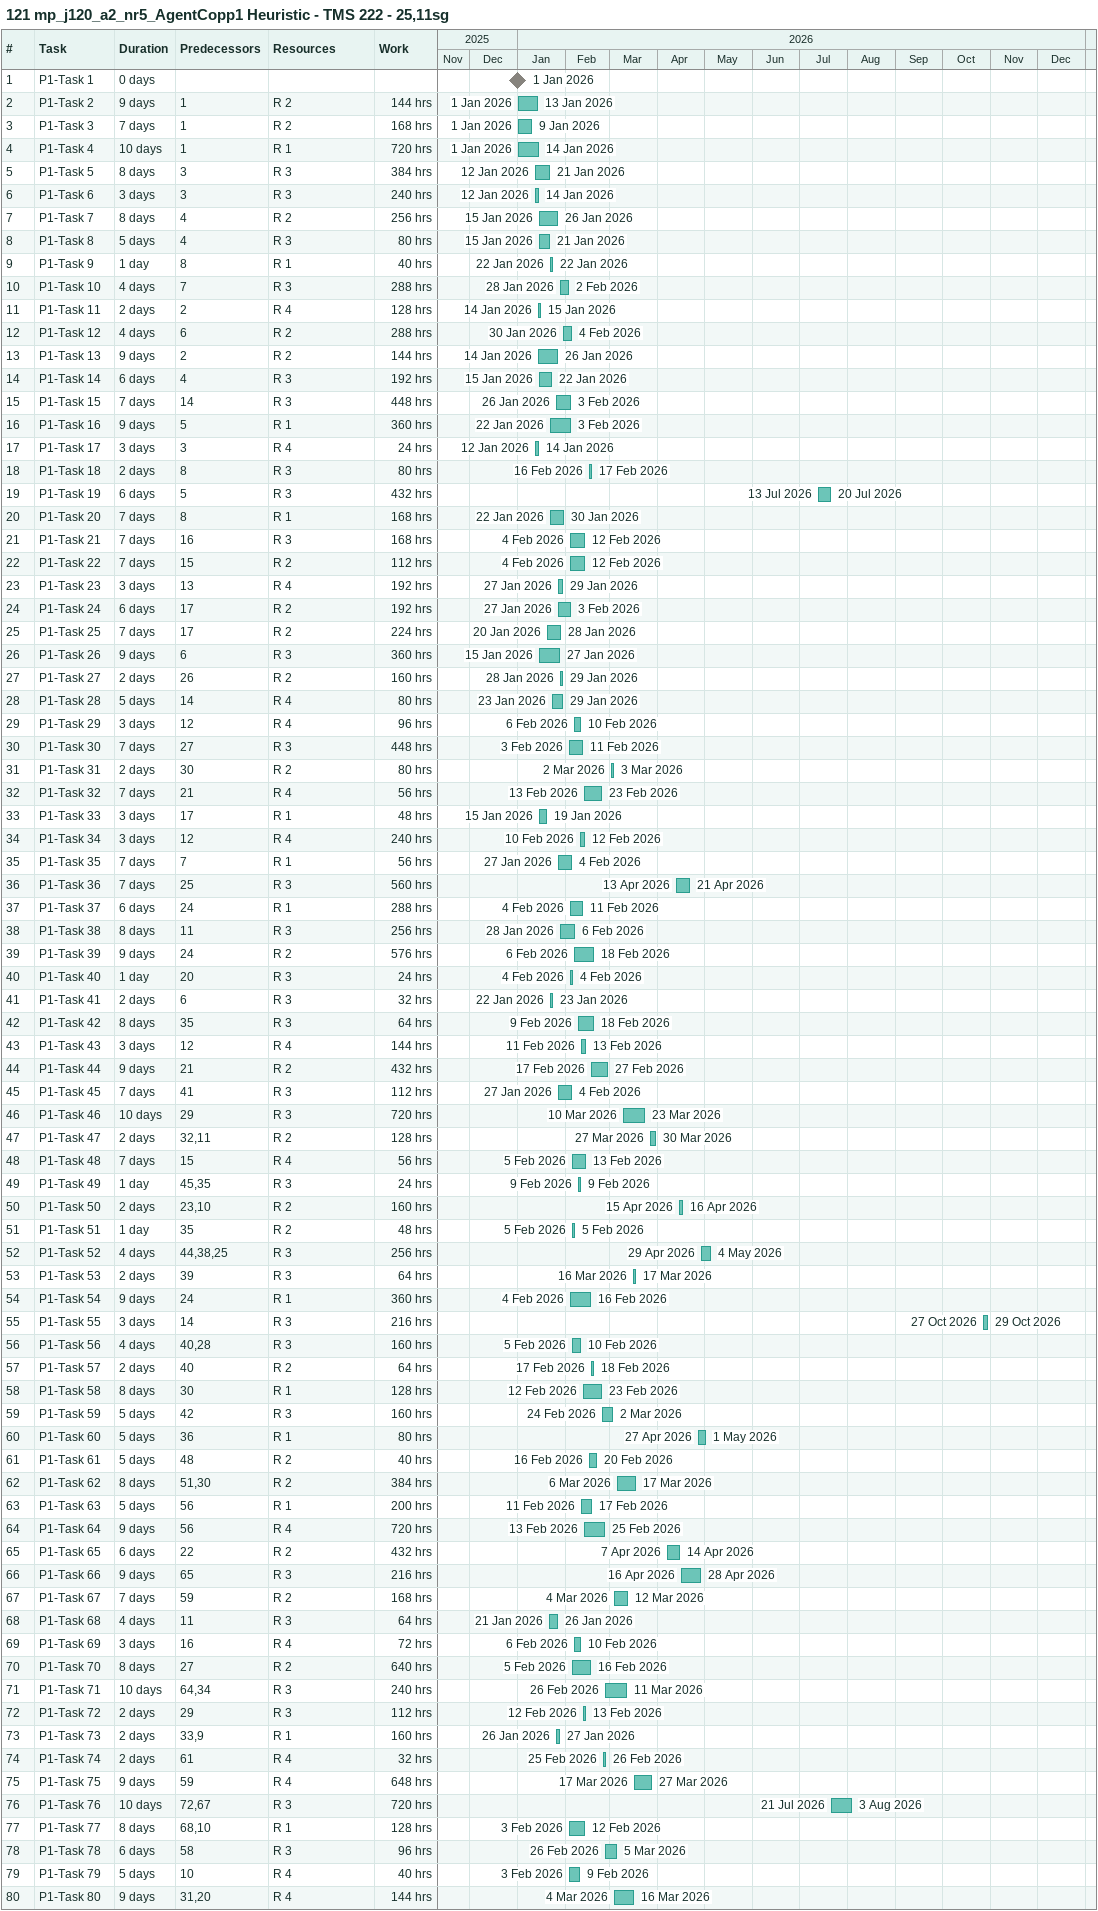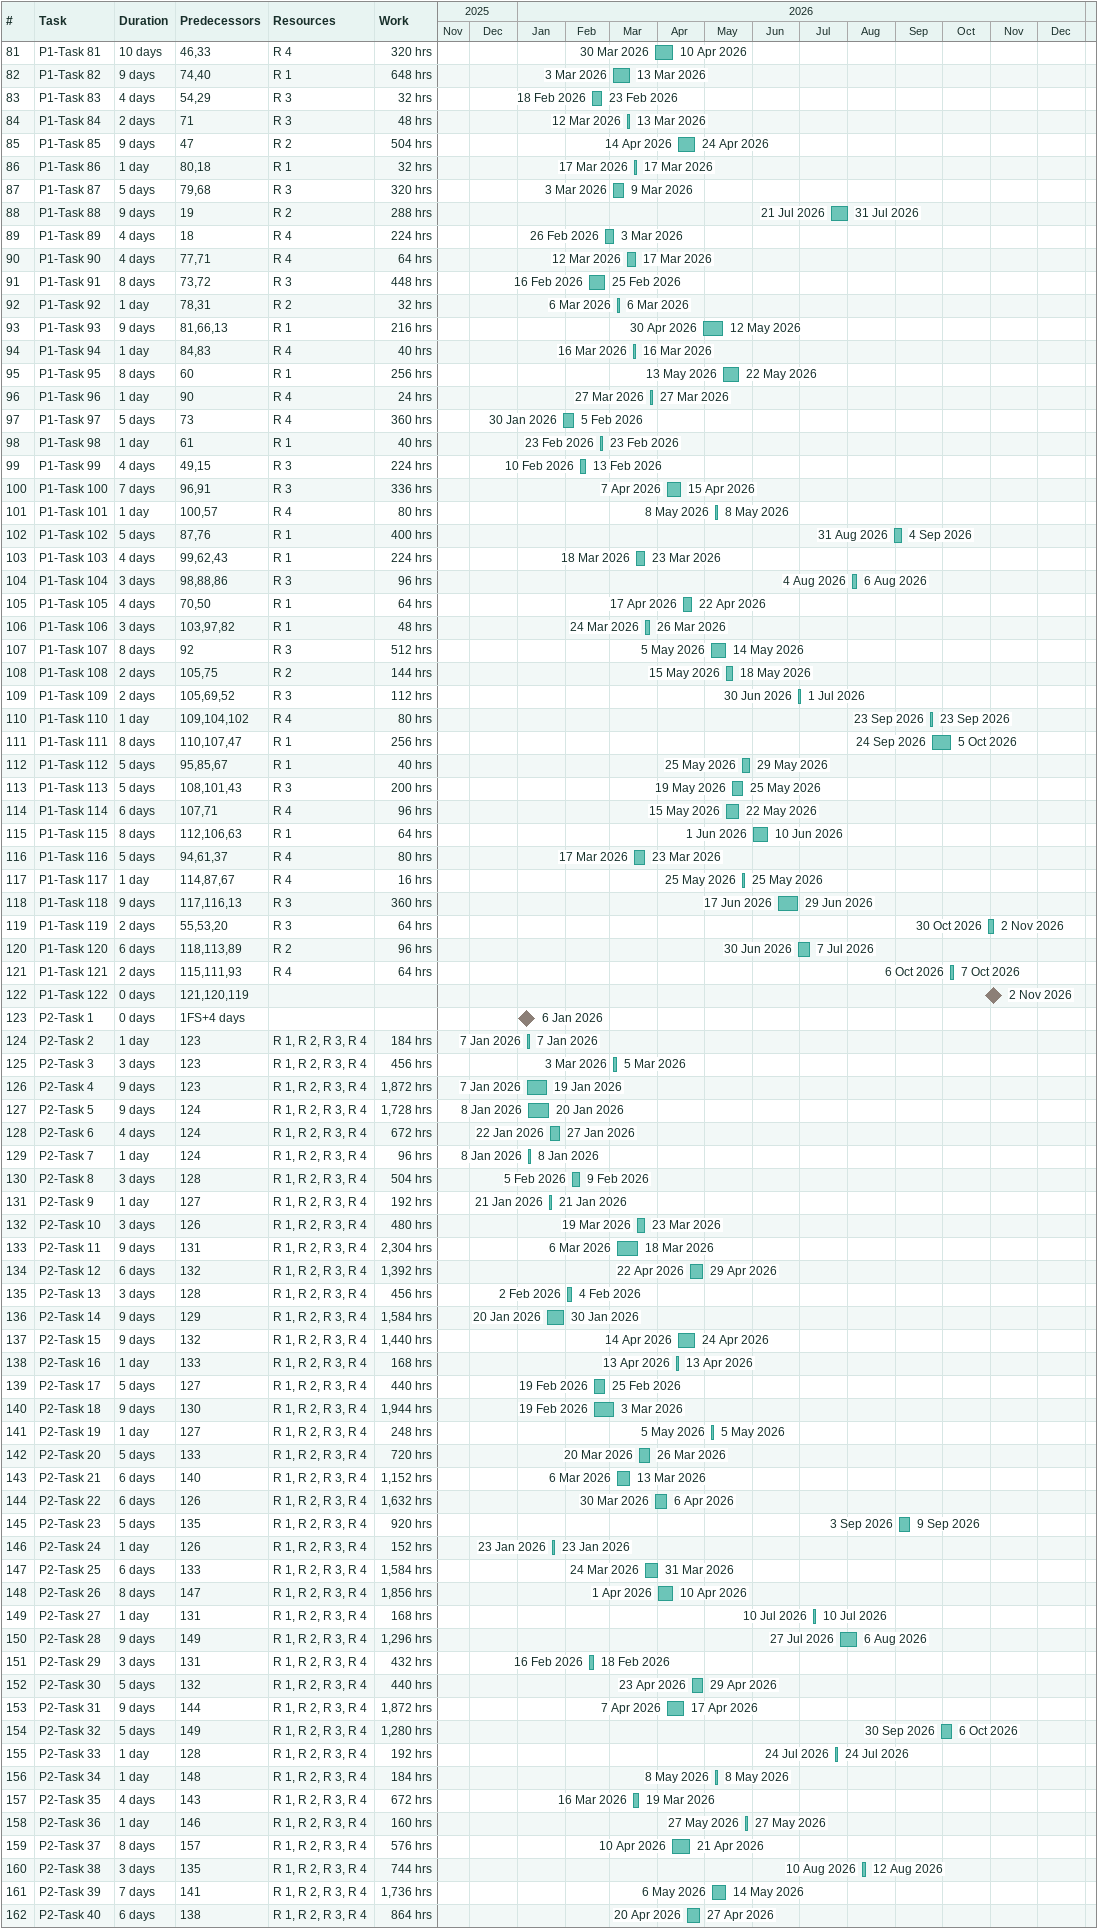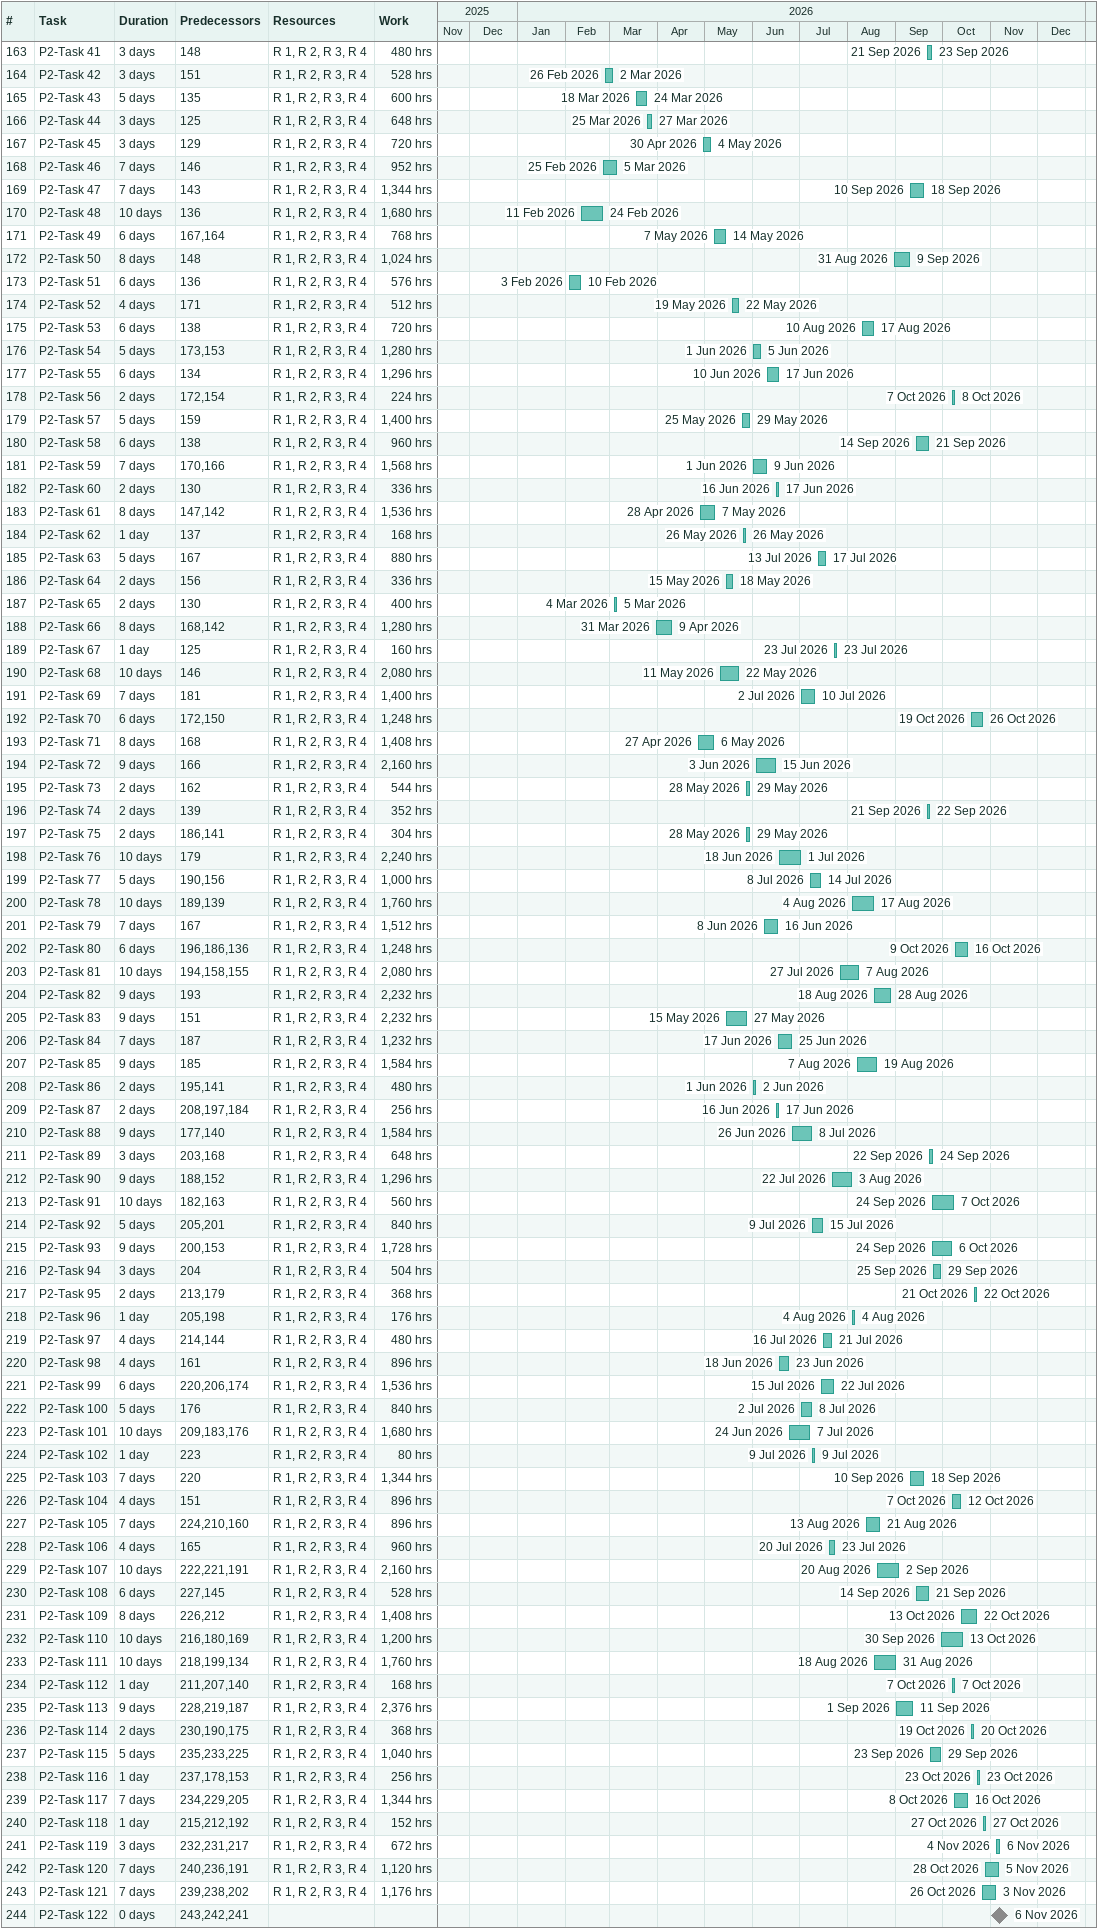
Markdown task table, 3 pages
121 mp_j120_a2_nr5_AgentCopp1 Heuristic - TMS 222 - 25,11sg

| ID | Task | Duration | Start | Finish | Predecessors | Resources | Work (h) |
|---|---|---|---|---|---|---|---|
| 1 | P1-Task 1 | 0d | 2026-01-01 | 2026-01-01 |  |  |  |
| 2 | P1-Task 2 | 9d | 2026-01-01 | 2026-01-13 | 1 | R 2 | 144 |
| 3 | P1-Task 3 | 7d | 2026-01-01 | 2026-01-09 | 1 | R 2 | 168 |
| 4 | P1-Task 4 | 10d | 2026-01-01 | 2026-01-14 | 1 | R 1 | 720 |
| 5 | P1-Task 5 | 8d | 2026-01-12 | 2026-01-21 | 3 | R 3 | 384 |
| 6 | P1-Task 6 | 3d | 2026-01-12 | 2026-01-14 | 3 | R 3 | 240 |
| 7 | P1-Task 7 | 8d | 2026-01-15 | 2026-01-26 | 4 | R 2 | 256 |
| 8 | P1-Task 8 | 5d | 2026-01-15 | 2026-01-21 | 4 | R 3 | 80 |
| 9 | P1-Task 9 | 1d | 2026-01-22 | 2026-01-22 | 8 | R 1 | 40 |
| 10 | P1-Task 10 | 4d | 2026-01-28 | 2026-02-02 | 7 | R 3 | 288 |
| 11 | P1-Task 11 | 2d | 2026-01-14 | 2026-01-15 | 2 | R 4 | 128 |
| 12 | P1-Task 12 | 4d | 2026-01-30 | 2026-02-04 | 6 | R 2 | 288 |
| 13 | P1-Task 13 | 9d | 2026-01-14 | 2026-01-26 | 2 | R 2 | 144 |
| 14 | P1-Task 14 | 6d | 2026-01-15 | 2026-01-22 | 4 | R 3 | 192 |
| 15 | P1-Task 15 | 7d | 2026-01-26 | 2026-02-03 | 14 | R 3 | 448 |
| 16 | P1-Task 16 | 9d | 2026-01-22 | 2026-02-03 | 5 | R 1 | 360 |
| 17 | P1-Task 17 | 3d | 2026-01-12 | 2026-01-14 | 3 | R 4 | 24 |
| 18 | P1-Task 18 | 2d | 2026-02-16 | 2026-02-17 | 8 | R 3 | 80 |
| 19 | P1-Task 19 | 6d | 2026-07-13 | 2026-07-20 | 5 | R 3 | 432 |
| 20 | P1-Task 20 | 7d | 2026-01-22 | 2026-01-30 | 8 | R 1 | 168 |
| 21 | P1-Task 21 | 7d | 2026-02-04 | 2026-02-12 | 16 | R 3 | 168 |
| 22 | P1-Task 22 | 7d | 2026-02-04 | 2026-02-12 | 15 | R 2 | 112 |
| 23 | P1-Task 23 | 3d | 2026-01-27 | 2026-01-29 | 13 | R 4 | 192 |
| 24 | P1-Task 24 | 6d | 2026-01-27 | 2026-02-03 | 17 | R 2 | 192 |
| 25 | P1-Task 25 | 7d | 2026-01-20 | 2026-01-28 | 17 | R 2 | 224 |
| 26 | P1-Task 26 | 9d | 2026-01-15 | 2026-01-27 | 6 | R 3 | 360 |
| 27 | P1-Task 27 | 2d | 2026-01-28 | 2026-01-29 | 26 | R 2 | 160 |
| 28 | P1-Task 28 | 5d | 2026-01-23 | 2026-01-29 | 14 | R 4 | 80 |
| 29 | P1-Task 29 | 3d | 2026-02-06 | 2026-02-10 | 12 | R 4 | 96 |
| 30 | P1-Task 30 | 7d | 2026-02-03 | 2026-02-11 | 27 | R 3 | 448 |
| 31 | P1-Task 31 | 2d | 2026-03-02 | 2026-03-03 | 30 | R 2 | 80 |
| 32 | P1-Task 32 | 7d | 2026-02-13 | 2026-02-23 | 21 | R 4 | 56 |
| 33 | P1-Task 33 | 3d | 2026-01-15 | 2026-01-19 | 17 | R 1 | 48 |
| 34 | P1-Task 34 | 3d | 2026-02-10 | 2026-02-12 | 12 | R 4 | 240 |
| 35 | P1-Task 35 | 7d | 2026-01-27 | 2026-02-04 | 7 | R 1 | 56 |
| 36 | P1-Task 36 | 7d | 2026-04-13 | 2026-04-21 | 25 | R 3 | 560 |
| 37 | P1-Task 37 | 6d | 2026-02-04 | 2026-02-11 | 24 | R 1 | 288 |
| 38 | P1-Task 38 | 8d | 2026-01-28 | 2026-02-06 | 11 | R 3 | 256 |
| 39 | P1-Task 39 | 9d | 2026-02-06 | 2026-02-18 | 24 | R 2 | 576 |
| 40 | P1-Task 40 | 1d | 2026-02-04 | 2026-02-04 | 20 | R 3 | 24 |
| 41 | P1-Task 41 | 2d | 2026-01-22 | 2026-01-23 | 6 | R 3 | 32 |
| 42 | P1-Task 42 | 8d | 2026-02-09 | 2026-02-18 | 35 | R 3 | 64 |
| 43 | P1-Task 43 | 3d | 2026-02-11 | 2026-02-13 | 12 | R 4 | 144 |
| 44 | P1-Task 44 | 9d | 2026-02-17 | 2026-02-27 | 21 | R 2 | 432 |
| 45 | P1-Task 45 | 7d | 2026-01-27 | 2026-02-04 | 41 | R 3 | 112 |
| 46 | P1-Task 46 | 10d | 2026-03-10 | 2026-03-23 | 29 | R 3 | 720 |
| 47 | P1-Task 47 | 2d | 2026-03-27 | 2026-03-30 | 32, 11 | R 2 | 128 |
| 48 | P1-Task 48 | 7d | 2026-02-05 | 2026-02-13 | 15 | R 4 | 56 |
| 49 | P1-Task 49 | 1d | 2026-02-09 | 2026-02-09 | 45, 35 | R 3 | 24 |
| 50 | P1-Task 50 | 2d | 2026-04-15 | 2026-04-16 | 23, 10 | R 2 | 160 |
| 51 | P1-Task 51 | 1d | 2026-02-05 | 2026-02-05 | 35 | R 2 | 48 |
| 52 | P1-Task 52 | 4d | 2026-04-29 | 2026-05-04 | 44, 38, 25 | R 3 | 256 |
| 53 | P1-Task 53 | 2d | 2026-03-16 | 2026-03-17 | 39 | R 3 | 64 |
| 54 | P1-Task 54 | 9d | 2026-02-04 | 2026-02-16 | 24 | R 1 | 360 |
| 55 | P1-Task 55 | 3d | 2026-10-27 | 2026-10-29 | 14 | R 3 | 216 |
| 56 | P1-Task 56 | 4d | 2026-02-05 | 2026-02-10 | 40, 28 | R 3 | 160 |
| 57 | P1-Task 57 | 2d | 2026-02-17 | 2026-02-18 | 40 | R 2 | 64 |
| 58 | P1-Task 58 | 8d | 2026-02-12 | 2026-02-23 | 30 | R 1 | 128 |
| 59 | P1-Task 59 | 5d | 2026-02-24 | 2026-03-02 | 42 | R 3 | 160 |
| 60 | P1-Task 60 | 5d | 2026-04-27 | 2026-05-01 | 36 | R 1 | 80 |
| 61 | P1-Task 61 | 5d | 2026-02-16 | 2026-02-20 | 48 | R 2 | 40 |
| 62 | P1-Task 62 | 8d | 2026-03-06 | 2026-03-17 | 51, 30 | R 2 | 384 |
| 63 | P1-Task 63 | 5d | 2026-02-11 | 2026-02-17 | 56 | R 1 | 200 |
| 64 | P1-Task 64 | 9d | 2026-02-13 | 2026-02-25 | 56 | R 4 | 720 |
| 65 | P1-Task 65 | 6d | 2026-04-07 | 2026-04-14 | 22 | R 2 | 432 |
| 66 | P1-Task 66 | 9d | 2026-04-16 | 2026-04-28 | 65 | R 3 | 216 |
| 67 | P1-Task 67 | 7d | 2026-03-04 | 2026-03-12 | 59 | R 2 | 168 |
| 68 | P1-Task 68 | 4d | 2026-01-21 | 2026-01-26 | 11 | R 3 | 64 |
| 69 | P1-Task 69 | 3d | 2026-02-06 | 2026-02-10 | 16 | R 4 | 72 |
| 70 | P1-Task 70 | 8d | 2026-02-05 | 2026-02-16 | 27 | R 2 | 640 |
| 71 | P1-Task 71 | 10d | 2026-02-26 | 2026-03-11 | 64, 34 | R 3 | 240 |
| 72 | P1-Task 72 | 2d | 2026-02-12 | 2026-02-13 | 29 | R 3 | 112 |
| 73 | P1-Task 73 | 2d | 2026-01-26 | 2026-01-27 | 33, 9 | R 1 | 160 |
| 74 | P1-Task 74 | 2d | 2026-02-25 | 2026-02-26 | 61 | R 4 | 32 |
| 75 | P1-Task 75 | 9d | 2026-03-17 | 2026-03-27 | 59 | R 4 | 648 |
| 76 | P1-Task 76 | 10d | 2026-07-21 | 2026-08-03 | 72, 67 | R 3 | 720 |
| 77 | P1-Task 77 | 8d | 2026-02-03 | 2026-02-12 | 68, 10 | R 1 | 128 |
| 78 | P1-Task 78 | 6d | 2026-02-26 | 2026-03-05 | 58 | R 3 | 96 |
| 79 | P1-Task 79 | 5d | 2026-02-03 | 2026-02-09 | 10 | R 4 | 40 |
| 80 | P1-Task 80 | 9d | 2026-03-04 | 2026-03-16 | 31, 20 | R 4 | 144 |
| 81 | P1-Task 81 | 10d | 2026-03-30 | 2026-04-10 | 46, 33 | R 4 | 320 |
| 82 | P1-Task 82 | 9d | 2026-03-03 | 2026-03-13 | 74, 40 | R 1 | 648 |
| 83 | P1-Task 83 | 4d | 2026-02-18 | 2026-02-23 | 54, 29 | R 3 | 32 |
| 84 | P1-Task 84 | 2d | 2026-03-12 | 2026-03-13 | 71 | R 3 | 48 |
| 85 | P1-Task 85 | 9d | 2026-04-14 | 2026-04-24 | 47 | R 2 | 504 |
| 86 | P1-Task 86 | 1d | 2026-03-17 | 2026-03-17 | 80, 18 | R 1 | 32 |
| 87 | P1-Task 87 | 5d | 2026-03-03 | 2026-03-09 | 79, 68 | R 3 | 320 |
| 88 | P1-Task 88 | 9d | 2026-07-21 | 2026-07-31 | 19 | R 2 | 288 |
| 89 | P1-Task 89 | 4d | 2026-02-26 | 2026-03-03 | 18 | R 4 | 224 |
| 90 | P1-Task 90 | 4d | 2026-03-12 | 2026-03-17 | 77, 71 | R 4 | 64 |
| 91 | P1-Task 91 | 8d | 2026-02-16 | 2026-02-25 | 73, 72 | R 3 | 448 |
| 92 | P1-Task 92 | 1d | 2026-03-06 | 2026-03-06 | 78, 31 | R 2 | 32 |
| 93 | P1-Task 93 | 9d | 2026-04-30 | 2026-05-12 | 81, 66, 13 | R 1 | 216 |
| 94 | P1-Task 94 | 1d | 2026-03-16 | 2026-03-16 | 84, 83 | R 4 | 40 |
| 95 | P1-Task 95 | 8d | 2026-05-13 | 2026-05-22 | 60 | R 1 | 256 |
| 96 | P1-Task 96 | 1d | 2026-03-27 | 2026-03-27 | 90 | R 4 | 24 |
| 97 | P1-Task 97 | 5d | 2026-01-30 | 2026-02-05 | 73 | R 4 | 360 |
| 98 | P1-Task 98 | 1d | 2026-02-23 | 2026-02-23 | 61 | R 1 | 40 |
| 99 | P1-Task 99 | 4d | 2026-02-10 | 2026-02-13 | 49, 15 | R 3 | 224 |
| 100 | P1-Task 100 | 7d | 2026-04-07 | 2026-04-15 | 96, 91 | R 3 | 336 |
| 101 | P1-Task 101 | 1d | 2026-05-08 | 2026-05-08 | 100, 57 | R 4 | 80 |
| 102 | P1-Task 102 | 5d | 2026-08-31 | 2026-09-04 | 87, 76 | R 1 | 400 |
| 103 | P1-Task 103 | 4d | 2026-03-18 | 2026-03-23 | 99, 62, 43 | R 1 | 224 |
| 104 | P1-Task 104 | 3d | 2026-08-04 | 2026-08-06 | 98, 88, 86 | R 3 | 96 |
| 105 | P1-Task 105 | 4d | 2026-04-17 | 2026-04-22 | 70, 50 | R 1 | 64 |
| 106 | P1-Task 106 | 3d | 2026-03-24 | 2026-03-26 | 103, 97, 82 | R 1 | 48 |
| 107 | P1-Task 107 | 8d | 2026-05-05 | 2026-05-14 | 92 | R 3 | 512 |
| 108 | P1-Task 108 | 2d | 2026-05-15 | 2026-05-18 | 105, 75 | R 2 | 144 |
| 109 | P1-Task 109 | 2d | 2026-06-30 | 2026-07-01 | 105, 69, 52 | R 3 | 112 |
| 110 | P1-Task 110 | 1d | 2026-09-23 | 2026-09-23 | 109, 104, 102 | R 4 | 80 |
| 111 | P1-Task 111 | 8d | 2026-09-24 | 2026-10-05 | 110, 107, 47 | R 1 | 256 |
| 112 | P1-Task 112 | 5d | 2026-05-25 | 2026-05-29 | 95, 85, 67 | R 1 | 40 |
| 113 | P1-Task 113 | 5d | 2026-05-19 | 2026-05-25 | 108, 101, 43 | R 3 | 200 |
| 114 | P1-Task 114 | 6d | 2026-05-15 | 2026-05-22 | 107, 71 | R 4 | 96 |
| 115 | P1-Task 115 | 8d | 2026-06-01 | 2026-06-10 | 112, 106, 63 | R 1 | 64 |
| 116 | P1-Task 116 | 5d | 2026-03-17 | 2026-03-23 | 94, 61, 37 | R 4 | 80 |
| 117 | P1-Task 117 | 1d | 2026-05-25 | 2026-05-25 | 114, 87, 67 | R 4 | 16 |
| 118 | P1-Task 118 | 9d | 2026-06-17 | 2026-06-29 | 117, 116, 13 | R 3 | 360 |
| 119 | P1-Task 119 | 2d | 2026-10-30 | 2026-11-02 | 55, 53, 20 | R 3 | 64 |
| 120 | P1-Task 120 | 6d | 2026-06-30 | 2026-07-07 | 118, 113, 89 | R 2 | 96 |
| 121 | P1-Task 121 | 2d | 2026-10-06 | 2026-10-07 | 115, 111, 93 | R 4 | 64 |
| 122 | P1-Task 122 | 0d | 2026-11-02 | 2026-11-02 | 121, 120, 119 |  |  |
| 123 | P2-Task 1 | 0d | 2026-01-06 | 2026-01-06 | 1FS+4d |  |  |
| 124 | P2-Task 2 | 1d | 2026-01-07 | 2026-01-07 | 123 | R 1, R 2, R 3, R 4 | 184 |
| 125 | P2-Task 3 | 3d | 2026-03-03 | 2026-03-05 | 123 | R 1, R 2, R 3, R 4 | 456 |
| 126 | P2-Task 4 | 9d | 2026-01-07 | 2026-01-19 | 123 | R 1, R 2, R 3, R 4 | 1872 |
| 127 | P2-Task 5 | 9d | 2026-01-08 | 2026-01-20 | 124 | R 1, R 2, R 3, R 4 | 1728 |
| 128 | P2-Task 6 | 4d | 2026-01-22 | 2026-01-27 | 124 | R 1, R 2, R 3, R 4 | 672 |
| 129 | P2-Task 7 | 1d | 2026-01-08 | 2026-01-08 | 124 | R 1, R 2, R 3, R 4 | 96 |
| 130 | P2-Task 8 | 3d | 2026-02-05 | 2026-02-09 | 128 | R 1, R 2, R 3, R 4 | 504 |
| 131 | P2-Task 9 | 1d | 2026-01-21 | 2026-01-21 | 127 | R 1, R 2, R 3, R 4 | 192 |
| 132 | P2-Task 10 | 3d | 2026-03-19 | 2026-03-23 | 126 | R 1, R 2, R 3, R 4 | 480 |
| 133 | P2-Task 11 | 9d | 2026-03-06 | 2026-03-18 | 131 | R 1, R 2, R 3, R 4 | 2304 |
| 134 | P2-Task 12 | 6d | 2026-04-22 | 2026-04-29 | 132 | R 1, R 2, R 3, R 4 | 1392 |
| 135 | P2-Task 13 | 3d | 2026-02-02 | 2026-02-04 | 128 | R 1, R 2, R 3, R 4 | 456 |
| 136 | P2-Task 14 | 9d | 2026-01-20 | 2026-01-30 | 129 | R 1, R 2, R 3, R 4 | 1584 |
| 137 | P2-Task 15 | 9d | 2026-04-14 | 2026-04-24 | 132 | R 1, R 2, R 3, R 4 | 1440 |
| 138 | P2-Task 16 | 1d | 2026-04-13 | 2026-04-13 | 133 | R 1, R 2, R 3, R 4 | 168 |
| 139 | P2-Task 17 | 5d | 2026-02-19 | 2026-02-25 | 127 | R 1, R 2, R 3, R 4 | 440 |
| 140 | P2-Task 18 | 9d | 2026-02-19 | 2026-03-03 | 130 | R 1, R 2, R 3, R 4 | 1944 |
| 141 | P2-Task 19 | 1d | 2026-05-05 | 2026-05-05 | 127 | R 1, R 2, R 3, R 4 | 248 |
| 142 | P2-Task 20 | 5d | 2026-03-20 | 2026-03-26 | 133 | R 1, R 2, R 3, R 4 | 720 |
| 143 | P2-Task 21 | 6d | 2026-03-06 | 2026-03-13 | 140 | R 1, R 2, R 3, R 4 | 1152 |
| 144 | P2-Task 22 | 6d | 2026-03-30 | 2026-04-06 | 126 | R 1, R 2, R 3, R 4 | 1632 |
| 145 | P2-Task 23 | 5d | 2026-09-03 | 2026-09-09 | 135 | R 1, R 2, R 3, R 4 | 920 |
| 146 | P2-Task 24 | 1d | 2026-01-23 | 2026-01-23 | 126 | R 1, R 2, R 3, R 4 | 152 |
| 147 | P2-Task 25 | 6d | 2026-03-24 | 2026-03-31 | 133 | R 1, R 2, R 3, R 4 | 1584 |
| 148 | P2-Task 26 | 8d | 2026-04-01 | 2026-04-10 | 147 | R 1, R 2, R 3, R 4 | 1856 |
| 149 | P2-Task 27 | 1d | 2026-07-10 | 2026-07-10 | 131 | R 1, R 2, R 3, R 4 | 168 |
| 150 | P2-Task 28 | 9d | 2026-07-27 | 2026-08-06 | 149 | R 1, R 2, R 3, R 4 | 1296 |
| 151 | P2-Task 29 | 3d | 2026-02-16 | 2026-02-18 | 131 | R 1, R 2, R 3, R 4 | 432 |
| 152 | P2-Task 30 | 5d | 2026-04-23 | 2026-04-29 | 132 | R 1, R 2, R 3, R 4 | 440 |
| 153 | P2-Task 31 | 9d | 2026-04-07 | 2026-04-17 | 144 | R 1, R 2, R 3, R 4 | 1872 |
| 154 | P2-Task 32 | 5d | 2026-09-30 | 2026-10-06 | 149 | R 1, R 2, R 3, R 4 | 1280 |
| 155 | P2-Task 33 | 1d | 2026-07-24 | 2026-07-24 | 128 | R 1, R 2, R 3, R 4 | 192 |
| 156 | P2-Task 34 | 1d | 2026-05-08 | 2026-05-08 | 148 | R 1, R 2, R 3, R 4 | 184 |
| 157 | P2-Task 35 | 4d | 2026-03-16 | 2026-03-19 | 143 | R 1, R 2, R 3, R 4 | 672 |
| 158 | P2-Task 36 | 1d | 2026-05-27 | 2026-05-27 | 146 | R 1, R 2, R 3, R 4 | 160 |
| 159 | P2-Task 37 | 8d | 2026-04-10 | 2026-04-21 | 157 | R 1, R 2, R 3, R 4 | 576 |
| 160 | P2-Task 38 | 3d | 2026-08-10 | 2026-08-12 | 135 | R 1, R 2, R 3, R 4 | 744 |
| 161 | P2-Task 39 | 7d | 2026-05-06 | 2026-05-14 | 141 | R 1, R 2, R 3, R 4 | 1736 |
| 162 | P2-Task 40 | 6d | 2026-04-20 | 2026-04-27 | 138 | R 1, R 2, R 3, R 4 | 864 |
| 163 | P2-Task 41 | 3d | 2026-09-21 | 2026-09-23 | 148 | R 1, R 2, R 3, R 4 | 480 |
| 164 | P2-Task 42 | 3d | 2026-02-26 | 2026-03-02 | 151 | R 1, R 2, R 3, R 4 | 528 |
| 165 | P2-Task 43 | 5d | 2026-03-18 | 2026-03-24 | 135 | R 1, R 2, R 3, R 4 | 600 |
| 166 | P2-Task 44 | 3d | 2026-03-25 | 2026-03-27 | 125 | R 1, R 2, R 3, R 4 | 648 |
| 167 | P2-Task 45 | 3d | 2026-04-30 | 2026-05-04 | 129 | R 1, R 2, R 3, R 4 | 720 |
| 168 | P2-Task 46 | 7d | 2026-02-25 | 2026-03-05 | 146 | R 1, R 2, R 3, R 4 | 952 |
| 169 | P2-Task 47 | 7d | 2026-09-10 | 2026-09-18 | 143 | R 1, R 2, R 3, R 4 | 1344 |
| 170 | P2-Task 48 | 10d | 2026-02-11 | 2026-02-24 | 136 | R 1, R 2, R 3, R 4 | 1680 |
| 171 | P2-Task 49 | 6d | 2026-05-07 | 2026-05-14 | 167, 164 | R 1, R 2, R 3, R 4 | 768 |
| 172 | P2-Task 50 | 8d | 2026-08-31 | 2026-09-09 | 148 | R 1, R 2, R 3, R 4 | 1024 |
| 173 | P2-Task 51 | 6d | 2026-02-03 | 2026-02-10 | 136 | R 1, R 2, R 3, R 4 | 576 |
| 174 | P2-Task 52 | 4d | 2026-05-19 | 2026-05-22 | 171 | R 1, R 2, R 3, R 4 | 512 |
| 175 | P2-Task 53 | 6d | 2026-08-10 | 2026-08-17 | 138 | R 1, R 2, R 3, R 4 | 720 |
| 176 | P2-Task 54 | 5d | 2026-06-01 | 2026-06-05 | 173, 153 | R 1, R 2, R 3, R 4 | 1280 |
| 177 | P2-Task 55 | 6d | 2026-06-10 | 2026-06-17 | 134 | R 1, R 2, R 3, R 4 | 1296 |
| 178 | P2-Task 56 | 2d | 2026-10-07 | 2026-10-08 | 172, 154 | R 1, R 2, R 3, R 4 | 224 |
| 179 | P2-Task 57 | 5d | 2026-05-25 | 2026-05-29 | 159 | R 1, R 2, R 3, R 4 | 1400 |
| 180 | P2-Task 58 | 6d | 2026-09-14 | 2026-09-21 | 138 | R 1, R 2, R 3, R 4 | 960 |
| 181 | P2-Task 59 | 7d | 2026-06-01 | 2026-06-09 | 170, 166 | R 1, R 2, R 3, R 4 | 1568 |
| 182 | P2-Task 60 | 2d | 2026-06-16 | 2026-06-17 | 130 | R 1, R 2, R 3, R 4 | 336 |
| 183 | P2-Task 61 | 8d | 2026-04-28 | 2026-05-07 | 147, 142 | R 1, R 2, R 3, R 4 | 1536 |
| 184 | P2-Task 62 | 1d | 2026-05-26 | 2026-05-26 | 137 | R 1, R 2, R 3, R 4 | 168 |
| 185 | P2-Task 63 | 5d | 2026-07-13 | 2026-07-17 | 167 | R 1, R 2, R 3, R 4 | 880 |
| 186 | P2-Task 64 | 2d | 2026-05-15 | 2026-05-18 | 156 | R 1, R 2, R 3, R 4 | 336 |
| 187 | P2-Task 65 | 2d | 2026-03-04 | 2026-03-05 | 130 | R 1, R 2, R 3, R 4 | 400 |
| 188 | P2-Task 66 | 8d | 2026-03-31 | 2026-04-09 | 168, 142 | R 1, R 2, R 3, R 4 | 1280 |
| 189 | P2-Task 67 | 1d | 2026-07-23 | 2026-07-23 | 125 | R 1, R 2, R 3, R 4 | 160 |
| 190 | P2-Task 68 | 10d | 2026-05-11 | 2026-05-22 | 146 | R 1, R 2, R 3, R 4 | 2080 |
| 191 | P2-Task 69 | 7d | 2026-07-02 | 2026-07-10 | 181 | R 1, R 2, R 3, R 4 | 1400 |
| 192 | P2-Task 70 | 6d | 2026-10-19 | 2026-10-26 | 172, 150 | R 1, R 2, R 3, R 4 | 1248 |
| 193 | P2-Task 71 | 8d | 2026-04-27 | 2026-05-06 | 168 | R 1, R 2, R 3, R 4 | 1408 |
| 194 | P2-Task 72 | 9d | 2026-06-03 | 2026-06-15 | 166 | R 1, R 2, R 3, R 4 | 2160 |
| 195 | P2-Task 73 | 2d | 2026-05-28 | 2026-05-29 | 162 | R 1, R 2, R 3, R 4 | 544 |
| 196 | P2-Task 74 | 2d | 2026-09-21 | 2026-09-22 | 139 | R 1, R 2, R 3, R 4 | 352 |
| 197 | P2-Task 75 | 2d | 2026-05-28 | 2026-05-29 | 186, 141 | R 1, R 2, R 3, R 4 | 304 |
| 198 | P2-Task 76 | 10d | 2026-06-18 | 2026-07-01 | 179 | R 1, R 2, R 3, R 4 | 2240 |
| 199 | P2-Task 77 | 5d | 2026-07-08 | 2026-07-14 | 190, 156 | R 1, R 2, R 3, R 4 | 1000 |
| 200 | P2-Task 78 | 10d | 2026-08-04 | 2026-08-17 | 189, 139 | R 1, R 2, R 3, R 4 | 1760 |
| 201 | P2-Task 79 | 7d | 2026-06-08 | 2026-06-16 | 167 | R 1, R 2, R 3, R 4 | 1512 |
| 202 | P2-Task 80 | 6d | 2026-10-09 | 2026-10-16 | 196, 186, 136 | R 1, R 2, R 3, R 4 | 1248 |
| 203 | P2-Task 81 | 10d | 2026-07-27 | 2026-08-07 | 194, 158, 155 | R 1, R 2, R 3, R 4 | 2080 |
| 204 | P2-Task 82 | 9d | 2026-08-18 | 2026-08-28 | 193 | R 1, R 2, R 3, R 4 | 2232 |
| 205 | P2-Task 83 | 9d | 2026-05-15 | 2026-05-27 | 151 | R 1, R 2, R 3, R 4 | 2232 |
| 206 | P2-Task 84 | 7d | 2026-06-17 | 2026-06-25 | 187 | R 1, R 2, R 3, R 4 | 1232 |
| 207 | P2-Task 85 | 9d | 2026-08-07 | 2026-08-19 | 185 | R 1, R 2, R 3, R 4 | 1584 |
| 208 | P2-Task 86 | 2d | 2026-06-01 | 2026-06-02 | 195, 141 | R 1, R 2, R 3, R 4 | 480 |
| 209 | P2-Task 87 | 2d | 2026-06-16 | 2026-06-17 | 208, 197, 184 | R 1, R 2, R 3, R 4 | 256 |
| 210 | P2-Task 88 | 9d | 2026-06-26 | 2026-07-08 | 177, 140 | R 1, R 2, R 3, R 4 | 1584 |
| 211 | P2-Task 89 | 3d | 2026-09-22 | 2026-09-24 | 203, 168 | R 1, R 2, R 3, R 4 | 648 |
| 212 | P2-Task 90 | 9d | 2026-07-22 | 2026-08-03 | 188, 152 | R 1, R 2, R 3, R 4 | 1296 |
| 213 | P2-Task 91 | 10d | 2026-09-24 | 2026-10-07 | 182, 163 | R 1, R 2, R 3, R 4 | 560 |
| 214 | P2-Task 92 | 5d | 2026-07-09 | 2026-07-15 | 205, 201 | R 1, R 2, R 3, R 4 | 840 |
| 215 | P2-Task 93 | 9d | 2026-09-24 | 2026-10-06 | 200, 153 | R 1, R 2, R 3, R 4 | 1728 |
| 216 | P2-Task 94 | 3d | 2026-09-25 | 2026-09-29 | 204 | R 1, R 2, R 3, R 4 | 504 |
| 217 | P2-Task 95 | 2d | 2026-10-21 | 2026-10-22 | 213, 179 | R 1, R 2, R 3, R 4 | 368 |
| 218 | P2-Task 96 | 1d | 2026-08-04 | 2026-08-04 | 205, 198 | R 1, R 2, R 3, R 4 | 176 |
| 219 | P2-Task 97 | 4d | 2026-07-16 | 2026-07-21 | 214, 144 | R 1, R 2, R 3, R 4 | 480 |
| 220 | P2-Task 98 | 4d | 2026-06-18 | 2026-06-23 | 161 | R 1, R 2, R 3, R 4 | 896 |
| 221 | P2-Task 99 | 6d | 2026-07-15 | 2026-07-22 | 220, 206, 174 | R 1, R 2, R 3, R 4 | 1536 |
| 222 | P2-Task 100 | 5d | 2026-07-02 | 2026-07-08 | 176 | R 1, R 2, R 3, R 4 | 840 |
| 223 | P2-Task 101 | 10d | 2026-06-24 | 2026-07-07 | 209, 183, 176 | R 1, R 2, R 3, R 4 | 1680 |
| 224 | P2-Task 102 | 1d | 2026-07-09 | 2026-07-09 | 223 | R 1, R 2, R 3, R 4 | 80 |
| 225 | P2-Task 103 | 7d | 2026-09-10 | 2026-09-18 | 220 | R 1, R 2, R 3, R 4 | 1344 |
| 226 | P2-Task 104 | 4d | 2026-10-07 | 2026-10-12 | 151 | R 1, R 2, R 3, R 4 | 896 |
| 227 | P2-Task 105 | 7d | 2026-08-13 | 2026-08-21 | 224, 210, 160 | R 1, R 2, R 3, R 4 | 896 |
| 228 | P2-Task 106 | 4d | 2026-07-20 | 2026-07-23 | 165 | R 1, R 2, R 3, R 4 | 960 |
| 229 | P2-Task 107 | 10d | 2026-08-20 | 2026-09-02 | 222, 221, 191 | R 1, R 2, R 3, R 4 | 2160 |
| 230 | P2-Task 108 | 6d | 2026-09-14 | 2026-09-21 | 227, 145 | R 1, R 2, R 3, R 4 | 528 |
| 231 | P2-Task 109 | 8d | 2026-10-13 | 2026-10-22 | 226, 212 | R 1, R 2, R 3, R 4 | 1408 |
| 232 | P2-Task 110 | 10d | 2026-09-30 | 2026-10-13 | 216, 180, 169 | R 1, R 2, R 3, R 4 | 1200 |
| 233 | P2-Task 111 | 10d | 2026-08-18 | 2026-08-31 | 218, 199, 134 | R 1, R 2, R 3, R 4 | 1760 |
| 234 | P2-Task 112 | 1d | 2026-10-07 | 2026-10-07 | 211, 207, 140 | R 1, R 2, R 3, R 4 | 168 |
| 235 | P2-Task 113 | 9d | 2026-09-01 | 2026-09-11 | 228, 219, 187 | R 1, R 2, R 3, R 4 | 2376 |
| 236 | P2-Task 114 | 2d | 2026-10-19 | 2026-10-20 | 230, 190, 175 | R 1, R 2, R 3, R 4 | 368 |
| 237 | P2-Task 115 | 5d | 2026-09-23 | 2026-09-29 | 235, 233, 225 | R 1, R 2, R 3, R 4 | 1040 |
| 238 | P2-Task 116 | 1d | 2026-10-23 | 2026-10-23 | 237, 178, 153 | R 1, R 2, R 3, R 4 | 256 |
| 239 | P2-Task 117 | 7d | 2026-10-08 | 2026-10-16 | 234, 229, 205 | R 1, R 2, R 3, R 4 | 1344 |
| 240 | P2-Task 118 | 1d | 2026-10-27 | 2026-10-27 | 215, 212, 192 | R 1, R 2, R 3, R 4 | 152 |
| 241 | P2-Task 119 | 3d | 2026-11-04 | 2026-11-06 | 232, 231, 217 | R 1, R 2, R 3, R 4 | 672 |
| 242 | P2-Task 120 | 7d | 2026-10-28 | 2026-11-05 | 240, 236, 191 | R 1, R 2, R 3, R 4 | 1120 |
| 243 | P2-Task 121 | 7d | 2026-10-26 | 2026-11-03 | 239, 238, 202 | R 1, R 2, R 3, R 4 | 1176 |
| 244 | P2-Task 122 | 0d | 2026-11-06 | 2026-11-06 | 243, 242, 241 |  |  |
